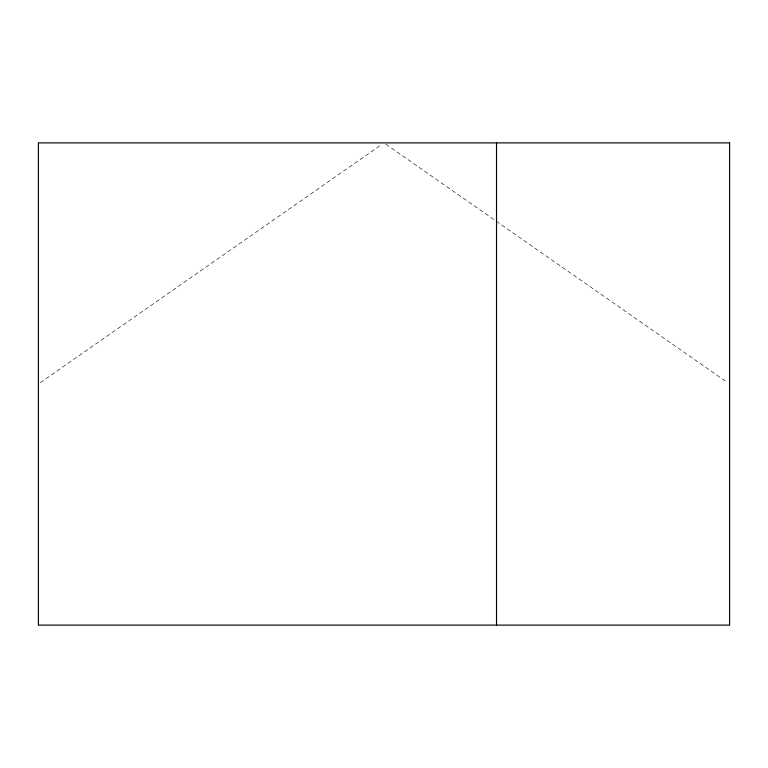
<?xml version="1.0" encoding="UTF-8"?>
<svg xmlns="http://www.w3.org/2000/svg" width="768" height="768" viewBox="0 0 768 768"><rect width="100%" height="100%" fill="white"/><g stroke="black" fill="none" stroke-linecap="round" stroke-linejoin="round"><path stroke-width="0.58" stroke-dasharray="3.84 2.88" d="M40.368 382.627L382.032 144.25M385.968 144.25L727.632 382.627"/><path stroke-width="1.15" d="M496.522 142.886L496.522 625.114M729.6 142.886L38.4 142.886L38.4 625.114L729.6 625.114L729.6 142.886"/></g></svg>
